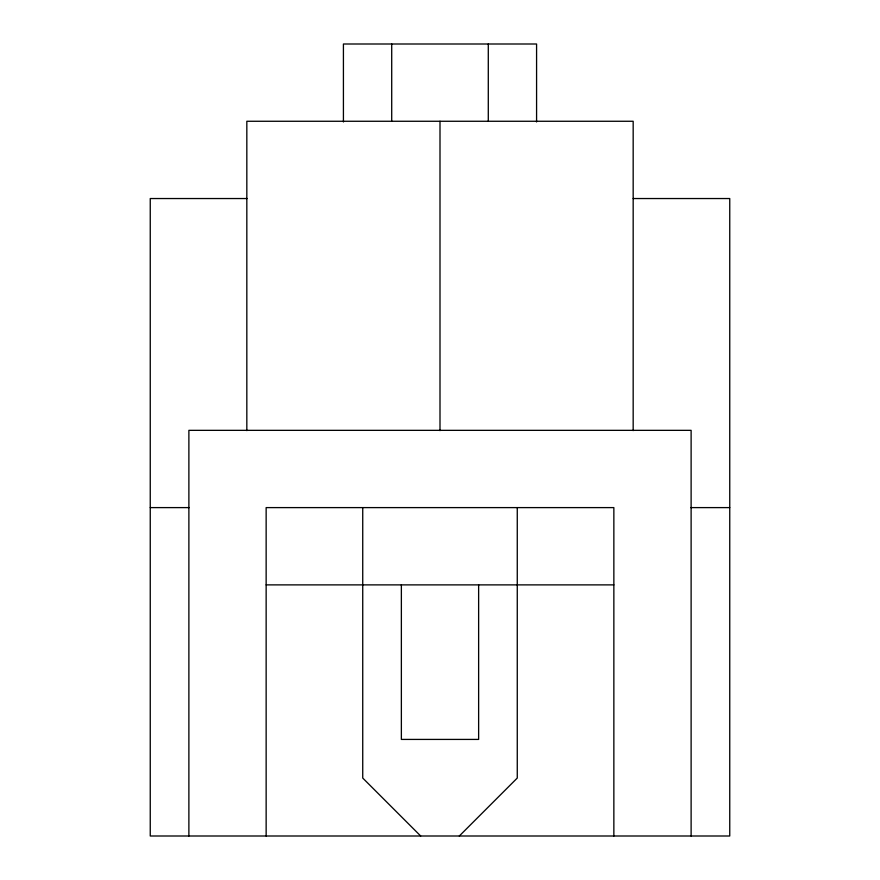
<?xml version="1.0" encoding="UTF-8"?>
<svg xmlns="http://www.w3.org/2000/svg" width="880" height="880" viewBox="0 0 880 880"><rect width="100%" height="100%" fill="white"/><g stroke="black" fill="none" stroke-linecap="round" stroke-linejoin="round"><path stroke-width="1.32" d="M459.316 836L517.264 778.052L517.264 507.606M247.093 198.539L150.249 198.539L150.249 836L729.751 836L729.751 198.539L633.171 198.539M150.249 507.606L189.2 507.606M690.8 507.606L729.751 507.606M266.145 584.881L613.855 584.881M420.684 836L362.736 778.052L362.736 507.606M691.119 836L691.119 430.342L188.881 430.342L188.881 836M633.171 430.617L633.171 121.264L246.829 121.264L246.829 430.617M613.855 836L613.855 507.606L266.145 507.606L266.145 836M536.58 121.957L536.58 44L343.42 44L343.42 121.957M488.29 44L488.29 121.264M478.632 584.881L478.632 739.42L401.368 739.42L401.368 584.881M440 121.264L440 430.617M391.71 44L391.71 121.264"/></g></svg>
